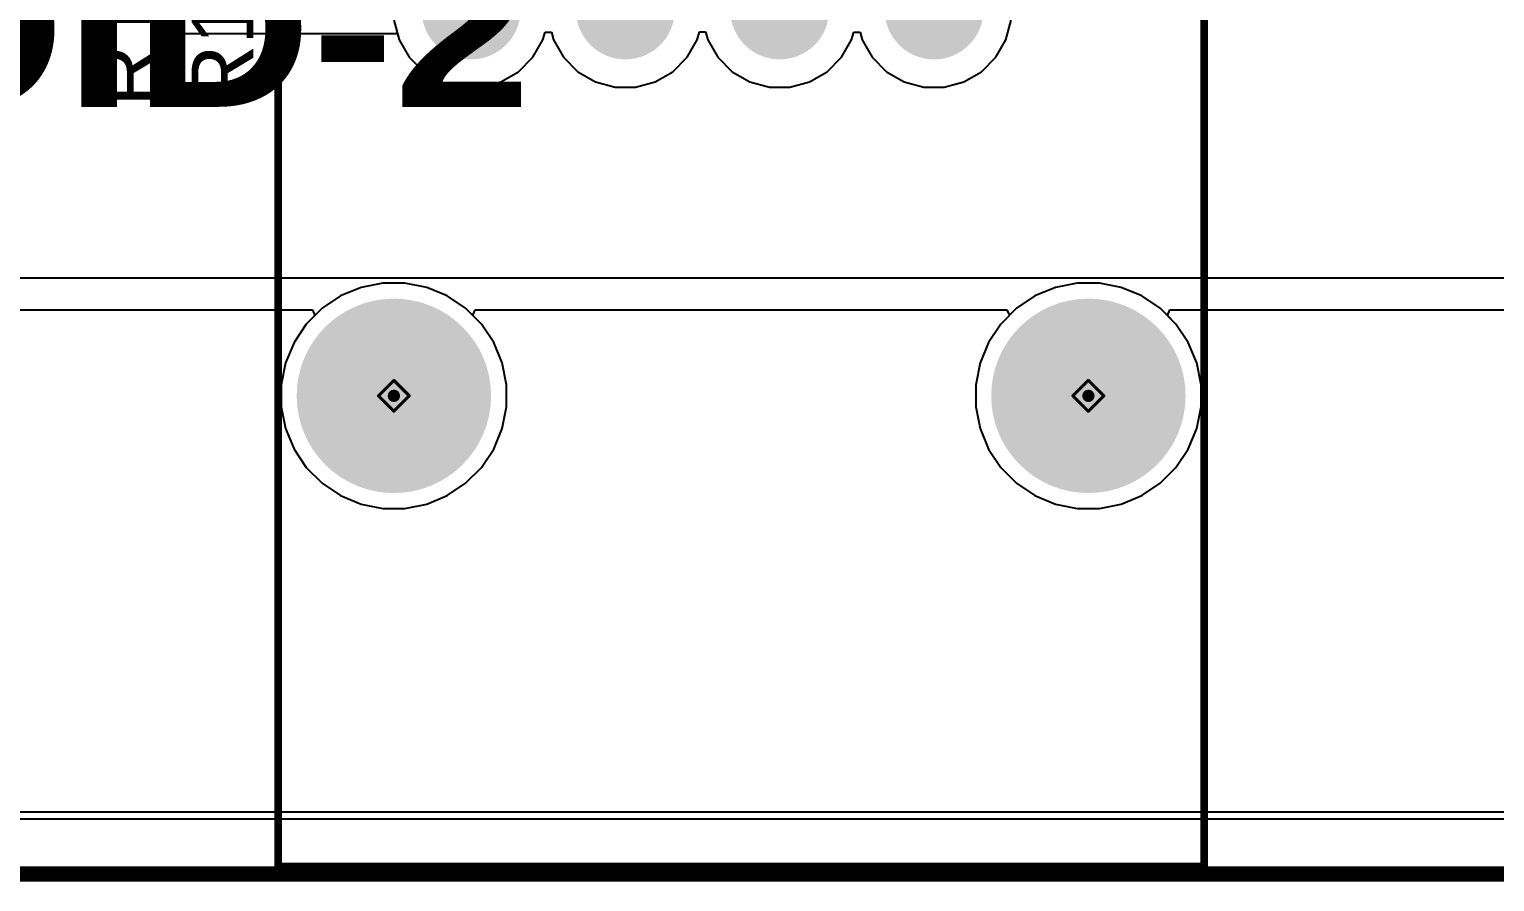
# Model space of a CAD drawing. Header units: inches. Extents: x -5 to 5258, y -4 to 5281.
# Drawn here: x 43.05 to 67.17, y -4.12 to 9.91 of the extents above; entities that cross this region are included whole.
import ezdxf

# ---------------------------------------------------------------- set-up
doc = ezdxf.new("R2010")
doc.units = ezdxf.units.IN
for name, color, linetype in [('Board Outline', 216, 'Continuous'), ('Bottom Layer', 5, 'Continuous'), ('Bottom Solder', 6, 'Continuous'), ('Drill Drawing', 1, 'Continuous'), ('Multi-Layer', 9, 'Continuous'), ('Pad Holes', 156, 'Continuous'), ('Top Layer', 1, 'Continuous'), ('Top Overlay', 2, 'Continuous'), ('Top Solder', 216, 'Continuous')]:
    doc.layers.add(name, color=color, linetype=linetype)
doc.styles.add('Arial', font='', dxfattribs={"height": 0.2})
doc.styles.add('Arial Black_Bold', font='', dxfattribs={"height": 0.2})
doc.styles.get('Arial').set_extended_font_data('Arial')
doc.styles.get('Arial Black_Bold').set_extended_font_data('Arial Black', bold=True)

# ---------------------------------------------------------------- blocks, each defined once
blk = doc.blocks.new('HC_RJ45_5622_1_6_Y_114')
at = {"layer": 'Bottom Layer'}
h = blk.add_hatch(color=5, dxfattribs=at)
edge = h.paths.add_edge_path()
edge.add_arc((-3.175, 4.445), 0.762, 0, 360)
h = blk.add_hatch(color=5, dxfattribs=at)
edge = h.paths.add_edge_path()
edge.add_arc((-0.635, 4.445), 0.762, 0, 360)
h = blk.add_hatch(color=5, dxfattribs=at)
edge = h.paths.add_edge_path()
edge.add_arc((1.905, 4.445), 0.762, 0, 360)
h = blk.add_hatch(color=5, dxfattribs=at)
edge = h.paths.add_edge_path()
edge.add_arc((4.445, 4.445), 0.762, 0, 360)
h = blk.add_hatch(color=5, dxfattribs=at)
edge = h.paths.add_edge_path()
edge.add_arc((-4.445, 1.905), 0.762, 0, 360)
h = blk.add_hatch(color=5, dxfattribs=at)
edge = h.paths.add_edge_path()
edge.add_arc((-1.905, 1.905), 0.762, 0, 360)
h = blk.add_hatch(color=5, dxfattribs=at)
edge = h.paths.add_edge_path()
edge.add_arc((0.635, 1.905), 0.762, 0, 360)
h = blk.add_hatch(color=5, dxfattribs=at)
edge = h.paths.add_edge_path()
edge.add_arc((3.175, 1.905), 0.762, 0, 360)
at = {"layer": 'Bottom Solder'}
h = blk.add_hatch(color=6, dxfattribs=at)
edge = h.paths.add_edge_path()
edge.add_arc((-3.175, 4.445), 0.813, 0, 360)
h = blk.add_hatch(color=6, dxfattribs=at)
edge = h.paths.add_edge_path()
edge.add_arc((-0.635, 4.445), 0.813, 0, 360)
h = blk.add_hatch(color=6, dxfattribs=at)
edge = h.paths.add_edge_path()
edge.add_arc((1.905, 4.445), 0.813, 0, 360)
h = blk.add_hatch(color=6, dxfattribs=at)
edge = h.paths.add_edge_path()
edge.add_arc((4.445, 4.445), 0.813, 0, 360)
h = blk.add_hatch(color=6, dxfattribs=at)
edge = h.paths.add_edge_path()
edge.add_arc((-4.445, 1.905), 0.813, 0, 360)
h = blk.add_hatch(color=6, dxfattribs=at)
edge = h.paths.add_edge_path()
edge.add_arc((-1.905, 1.905), 0.813, 0, 360)
h = blk.add_hatch(color=6, dxfattribs=at)
edge = h.paths.add_edge_path()
edge.add_arc((0.635, 1.905), 0.813, 0, 360)
h = blk.add_hatch(color=6, dxfattribs=at)
edge = h.paths.add_edge_path()
edge.add_arc((3.175, 1.905), 0.813, 0, 360)
h = blk.add_hatch(color=6, dxfattribs=at)
edge = h.paths.add_edge_path()
edge.add_arc((-5.715, -4.445), 0.102, 0, 360)
h = blk.add_hatch(color=6, dxfattribs=at)
edge = h.paths.add_edge_path()
edge.add_arc((5.715, -4.445), 0.102, 0, 360)
at = {"layer": 'Multi-Layer'}
h = blk.add_hatch(color=9, dxfattribs=at)
edge = h.paths.add_edge_path()
edge.add_arc((-3.175, 4.445), 0.762, 0, 360)
h = blk.add_hatch(color=9, dxfattribs=at)
edge = h.paths.add_edge_path()
edge.add_arc((-0.635, 4.445), 0.762, 0, 360)
h = blk.add_hatch(color=9, dxfattribs=at)
edge = h.paths.add_edge_path()
edge.add_arc((1.905, 4.445), 0.762, 0, 360)
h = blk.add_hatch(color=9, dxfattribs=at)
edge = h.paths.add_edge_path()
edge.add_arc((4.445, 4.445), 0.762, 0, 360)
h = blk.add_hatch(color=9, dxfattribs=at)
edge = h.paths.add_edge_path()
edge.add_arc((-4.445, 1.905), 0.762, 0, 360)
h = blk.add_hatch(color=9, dxfattribs=at)
edge = h.paths.add_edge_path()
edge.add_arc((-1.905, 1.905), 0.762, 0, 360)
h = blk.add_hatch(color=9, dxfattribs=at)
edge = h.paths.add_edge_path()
edge.add_arc((0.635, 1.905), 0.762, 0, 360)
h = blk.add_hatch(color=9, dxfattribs=at)
edge = h.paths.add_edge_path()
edge.add_arc((3.175, 1.905), 0.762, 0, 360)
at = {"layer": 'Pad Holes'}
h = blk.add_hatch(color=7, dxfattribs=at)
edge = h.paths.add_edge_path()
edge.add_arc((-3.175, 4.445), 0.5, 0, 360)
h = blk.add_hatch(color=7, dxfattribs=at)
edge = h.paths.add_edge_path()
edge.add_arc((-0.635, 4.445), 0.5, 0, 360)
h = blk.add_hatch(color=7, dxfattribs=at)
edge = h.paths.add_edge_path()
edge.add_arc((1.905, 4.445), 0.5, 0, 360)
h = blk.add_hatch(color=7, dxfattribs=at)
edge = h.paths.add_edge_path()
edge.add_arc((4.445, 4.445), 0.5, 0, 360)
h = blk.add_hatch(color=7, dxfattribs=at)
edge = h.paths.add_edge_path()
edge.add_arc((-4.445, 1.905), 0.5, 0, 360)
h = blk.add_hatch(color=7, dxfattribs=at)
edge = h.paths.add_edge_path()
edge.add_arc((-1.905, 1.905), 0.5, 0, 360)
h = blk.add_hatch(color=7, dxfattribs=at)
edge = h.paths.add_edge_path()
edge.add_arc((0.635, 1.905), 0.5, 0, 360)
h = blk.add_hatch(color=7, dxfattribs=at)
edge = h.paths.add_edge_path()
edge.add_arc((3.175, 1.905), 0.5, 0, 360)
h = blk.add_hatch(color=7, dxfattribs=at)
edge = h.paths.add_edge_path()
edge.add_arc((-5.715, -4.445), 1.6, 0, 360)
h = blk.add_hatch(color=7, dxfattribs=at)
edge = h.paths.add_edge_path()
edge.add_arc((5.715, -4.445), 1.6, 0, 360)
at = {"layer": 'Top Layer'}
h = blk.add_hatch(color=1, dxfattribs=at)
edge = h.paths.add_edge_path()
edge.add_arc((-3.175, 4.445), 0.762, 0, 360)
h = blk.add_hatch(color=1, dxfattribs=at)
edge = h.paths.add_edge_path()
edge.add_arc((-0.635, 4.445), 0.762, 0, 360)
h = blk.add_hatch(color=1, dxfattribs=at)
edge = h.paths.add_edge_path()
edge.add_arc((1.905, 4.445), 0.762, 0, 360)
h = blk.add_hatch(color=1, dxfattribs=at)
edge = h.paths.add_edge_path()
edge.add_arc((4.445, 4.445), 0.762, 0, 360)
h = blk.add_hatch(color=1, dxfattribs=at)
edge = h.paths.add_edge_path()
edge.add_arc((-4.445, 1.905), 0.762, 0, 360)
h = blk.add_hatch(color=1, dxfattribs=at)
edge = h.paths.add_edge_path()
edge.add_arc((-1.905, 1.905), 0.762, 0, 360)
h = blk.add_hatch(color=1, dxfattribs=at)
edge = h.paths.add_edge_path()
edge.add_arc((0.635, 1.905), 0.762, 0, 360)
h = blk.add_hatch(color=1, dxfattribs=at)
edge = h.paths.add_edge_path()
edge.add_arc((3.175, 1.905), 0.762, 0, 360)
at = {"layer": 'Top Solder'}
h = blk.add_hatch(color=216, dxfattribs=at)
edge = h.paths.add_edge_path()
edge.add_arc((-3.175, 4.445), 0.813, 0, 360)
h = blk.add_hatch(color=216, dxfattribs=at)
edge = h.paths.add_edge_path()
edge.add_arc((-0.635, 4.445), 0.813, 0, 360)
h = blk.add_hatch(color=216, dxfattribs=at)
edge = h.paths.add_edge_path()
edge.add_arc((1.905, 4.445), 0.813, 0, 360)
h = blk.add_hatch(color=216, dxfattribs=at)
edge = h.paths.add_edge_path()
edge.add_arc((4.445, 4.445), 0.813, 0, 360)
h = blk.add_hatch(color=216, dxfattribs=at)
edge = h.paths.add_edge_path()
edge.add_arc((-4.445, 1.905), 0.813, 0, 360)
h = blk.add_hatch(color=216, dxfattribs=at)
edge = h.paths.add_edge_path()
edge.add_arc((-1.905, 1.905), 0.813, 0, 360)
h = blk.add_hatch(color=216, dxfattribs=at)
edge = h.paths.add_edge_path()
edge.add_arc((0.635, 1.905), 0.813, 0, 360)
h = blk.add_hatch(color=216, dxfattribs=at)
edge = h.paths.add_edge_path()
edge.add_arc((3.175, 1.905), 0.813, 0, 360)
h = blk.add_hatch(color=216, dxfattribs=at)
edge = h.paths.add_edge_path()
edge.add_arc((-5.715, -4.445), 0.102, 0, 360)
h = blk.add_hatch(color=216, dxfattribs=at)
edge = h.paths.add_edge_path()
edge.add_arc((5.715, -4.445), 0.102, 0, 360)
at = {"layer": 'Top Overlay', "const_width": 0.127}
for points in [[(-7.62, -3.529), (-7.62, 5.715)], [(-7.62, 5.715), (7.62, 5.715)], [(7.62, -3.529), (7.62, 5.715)], [(-7.62, -5.361), (-7.62, -3.529)], [(7.62, -5.361), (7.62, -3.529)], [(-7.62, -12.192), (-7.62, -5.361)], [(7.62, -12.192), (7.62, -5.361)], [(-7.62, -12.192), (7.62, -12.192)]]:
    blk.add_lwpolyline(points, dxfattribs=at)
at = {"layer": 'Top Overlay', "const_width": 0.0635}
for points in [[(-7.652, 5.715, 1), (-7.588, 5.715, 1)], [(-7.652, 5.715, 1), (-7.588, 5.715, 1)], [(7.588, 5.715, 1), (7.652, 5.715, 1)], [(7.588, 5.715, 1), (7.652, 5.715, 1)], [(-7.652, -3.529, 1), (-7.588, -3.529, 1)], [(-7.652, -3.529, 1), (-7.588, -3.529, 1)], [(7.588, -3.529, 1), (7.652, -3.529, 1)], [(7.588, -3.529, 1), (7.652, -3.529, 1)], [(-7.652, -5.361, 1), (-7.588, -5.361, 1)], [(-7.652, -5.361, 1), (-7.588, -5.361, 1)], [(7.588, -5.361, 1), (7.652, -5.361, 1)], [(7.588, -5.361, 1), (7.652, -5.361, 1)], [(-7.652, -12.192, 1), (-7.588, -12.192, 1)], [(-7.652, -12.192, 1), (-7.588, -12.192, 1)], [(7.588, -12.192, 1), (7.652, -12.192, 1)], [(7.588, -12.192, 1), (7.652, -12.192, 1)]]:
    blk.add_lwpolyline(points, format="xyb", close=True, dxfattribs=at)

msp = doc.modelspace()

# ---------------------------------------------------------------- linework, layer by layer
at = {"layer": 'Board Outline', "const_width": 0.254}
msp.add_lwpolyline([(-4.009, -3.991), (75.991, -3.991)], dxfattribs=at)
at = {"layer": 'Bottom Layer'}
for p, q in [((49.048, 10.062), (49.135, 9.739)), ((59.122, 9.739), (59.209, 10.062)), ((49.135, 9.739), (49.302, 9.45)), ((51.335, 9.45), (51.502, 9.739)), ((51.502, 9.739), (51.536, 9.866)), ((51.536, 9.866), (51.641, 9.866)), ((51.641, 9.866), (51.675, 9.739)), ((51.675, 9.739), (51.842, 9.45)), ((53.875, 9.45), (54.042, 9.739)), ((54.042, 9.739), (54.078, 9.872)), ((54.078, 9.872), (54.179, 9.872)), ((54.179, 9.872), (54.215, 9.739)), ((54.215, 9.739), (54.382, 9.45)), ((56.415, 9.45), (56.582, 9.739)), ((56.582, 9.739), (56.616, 9.866)), ((56.616, 9.866), (56.721, 9.866)), ((56.721, 9.866), (56.755, 9.739)), ((56.755, 9.739), (56.922, 9.45)), ((58.955, 9.45), (59.122, 9.739)), ((49.302, 9.45), (49.539, 9.213)), ((51.098, 9.213), (51.335, 9.45)), ((51.842, 9.45), (52.079, 9.213)), ((53.638, 9.213), (53.875, 9.45)), ((54.382, 9.45), (54.619, 9.213)), ((56.178, 9.213), (56.415, 9.45)), ((56.922, 9.45), (57.159, 9.213)), ((58.718, 9.213), (58.955, 9.45)), ((49.539, 9.213), (49.828, 9.046)), ((50.809, 9.046), (51.098, 9.213)), ((52.079, 9.213), (52.368, 9.046)), ((53.349, 9.046), (53.638, 9.213)), ((54.619, 9.213), (54.908, 9.046)), ((55.889, 9.046), (56.178, 9.213)), ((57.159, 9.213), (57.448, 9.046)), ((58.429, 9.046), (58.718, 9.213)), ((49.828, 9.046), (50.151, 8.959)), ((50.151, 8.959), (50.486, 8.959)), ((50.486, 8.959), (50.809, 9.046)), ((52.368, 9.046), (52.691, 8.959)), ((52.691, 8.959), (53.026, 8.959)), ((53.026, 8.959), (53.349, 9.046)), ((54.908, 9.046), (55.231, 8.959)), ((55.231, 8.959), (55.566, 8.959)), ((55.566, 8.959), (55.889, 9.046)), ((57.448, 9.046), (57.771, 8.959)), ((57.771, 8.959), (58.106, 8.959)), ((58.106, 8.959), (58.429, 9.046)), ((75.016, 5.813), (12.247, 5.813)), ((12.247, 5.295), (47.709, 5.295)), ((47.748, 5.201), (47.608, 5.061)), ((47.709, 5.295), (47.748, 5.201)), ((50.349, 5.201), (50.388, 5.295)), ((50.489, 5.061), (50.349, 5.201)), ((50.388, 5.295), (59.139, 5.295)), ((59.178, 5.201), (59.038, 5.061)), ((59.139, 5.295), (59.178, 5.201)), ((61.779, 5.201), (61.818, 5.295)), ((61.919, 5.061), (61.779, 5.201)), ((61.818, 5.295), (75.016, 5.295)), ((47.608, 5.061), (47.406, 4.758)), ((50.692, 4.758), (50.489, 5.061)), ((59.038, 5.061), (58.836, 4.758)), ((62.122, 4.758), (61.919, 5.061)), ((47.406, 4.758), (47.266, 4.42)), ((50.831, 4.42), (50.692, 4.758)), ((58.836, 4.758), (58.696, 4.42)), ((62.261, 4.42), (62.122, 4.758)), ((47.266, 4.42), (47.195, 4.062)), ((50.903, 4.062), (50.831, 4.42)), ((58.696, 4.42), (58.625, 4.062)), ((62.333, 4.062), (62.261, 4.42)), ((47.195, 4.062), (47.195, 3.697)), ((50.903, 3.697), (50.903, 4.062)), ((58.625, 4.062), (58.625, 3.697)), ((62.333, 3.697), (62.333, 4.062)), ((47.195, 3.697), (47.266, 3.339)), ((50.831, 3.339), (50.903, 3.697)), ((58.625, 3.697), (58.696, 3.339)), ((62.261, 3.339), (62.333, 3.697)), ((47.266, 3.339), (47.406, 3.001)), ((50.692, 3.001), (50.831, 3.339)), ((58.696, 3.339), (58.836, 3.001)), ((62.122, 3.001), (62.261, 3.339)), ((47.406, 3.001), (47.608, 2.697)), ((50.489, 2.697), (50.692, 3.001)), ((58.836, 3.001), (59.038, 2.697)), ((61.919, 2.697), (62.122, 3.001)), ((47.608, 2.697), (47.867, 2.439)), ((50.23, 2.439), (50.489, 2.697)), ((59.038, 2.697), (59.297, 2.439)), ((61.66, 2.439), (61.919, 2.697)), ((47.867, 2.439), (48.17, 2.236)), ((49.927, 2.236), (50.23, 2.439)), ((59.297, 2.439), (59.6, 2.236)), ((61.357, 2.236), (61.66, 2.439)), ((48.17, 2.236), (48.508, 2.097)), ((49.589, 2.097), (49.927, 2.236)), ((59.6, 2.236), (59.938, 2.097)), ((61.019, 2.097), (61.357, 2.236)), ((48.508, 2.097), (48.866, 2.025)), ((48.866, 2.025), (49.231, 2.025)), ((49.231, 2.025), (49.589, 2.097)), ((59.938, 2.097), (60.296, 2.025)), ((60.296, 2.025), (60.661, 2.025)), ((60.661, 2.025), (61.019, 2.097)), ((71.737, -3.086), (0.324, -3.086))]:
    msp.add_line(p, q, dxfattribs=at)
at = {"layer": 'Drill Drawing', "const_width": 0.0508}
for points in [[(48.795, 3.879), (49.049, 4.133)], [(49.049, 4.133), (49.303, 3.879)], [(60.225, 3.879), (60.479, 4.133)], [(60.479, 4.133), (60.733, 3.879)], [(48.795, 3.879), (49.049, 3.625)], [(49.049, 3.625), (49.303, 3.879)], [(60.225, 3.879), (60.479, 3.625)], [(60.479, 3.625), (60.733, 3.879)]]:
    msp.add_lwpolyline(points, dxfattribs=at)
at = {"layer": 'Drill Drawing', "const_width": 0.0254}
for points in [[(49.036, 4.133, 1), (49.061, 4.133, 1)], [(49.036, 4.133, 1), (49.061, 4.133, 1)], [(60.466, 4.133, 1), (60.491, 4.133, 1)], [(60.466, 4.133, 1), (60.491, 4.133, 1)], [(48.782, 3.879, 1), (48.807, 3.879, 1)], [(48.782, 3.879, 1), (48.807, 3.879, 1)], [(49.29, 3.879, 1), (49.315, 3.879, 1)], [(49.29, 3.879, 1), (49.315, 3.879, 1)], [(60.212, 3.879, 1), (60.237, 3.879, 1)], [(60.212, 3.879, 1), (60.237, 3.879, 1)], [(60.72, 3.879, 1), (60.745, 3.879, 1)], [(60.72, 3.879, 1), (60.745, 3.879, 1)], [(49.036, 3.625, 1), (49.061, 3.625, 1)], [(49.036, 3.625, 1), (49.061, 3.625, 1)], [(60.466, 3.625, 1), (60.491, 3.625, 1)], [(60.466, 3.625, 1), (60.491, 3.625, 1)]]:
    msp.add_lwpolyline(points, format="xyb", close=True, dxfattribs=at)
at = {"layer": 'Top Layer'}
for p, q in [((45.045, 9.955), (45.171, 9.871)), ((59.122, 9.739), (59.209, 10.062)), ((45.171, 9.871), (45.32, 9.841)), ((45.32, 9.841), (49.108, 9.841)), ((49.108, 9.841), (49.135, 9.739)), ((49.135, 9.739), (49.302, 9.45)), ((51.335, 9.45), (51.502, 9.739)), ((51.502, 9.739), (51.536, 9.866)), ((51.536, 9.866), (51.641, 9.866)), ((51.641, 9.866), (51.675, 9.739)), ((51.675, 9.739), (51.842, 9.45)), ((53.875, 9.45), (54.042, 9.739)), ((54.042, 9.739), (54.078, 9.872)), ((54.078, 9.872), (54.179, 9.872)), ((54.179, 9.872), (54.215, 9.739)), ((54.215, 9.739), (54.382, 9.45)), ((56.415, 9.45), (56.582, 9.739)), ((56.582, 9.739), (56.616, 9.866)), ((56.616, 9.866), (56.721, 9.866)), ((56.721, 9.866), (56.755, 9.739)), ((56.755, 9.739), (56.922, 9.45)), ((58.955, 9.45), (59.122, 9.739)), ((49.302, 9.45), (49.539, 9.213)), ((51.098, 9.213), (51.335, 9.45)), ((51.842, 9.45), (52.079, 9.213)), ((53.638, 9.213), (53.875, 9.45)), ((54.382, 9.45), (54.619, 9.213)), ((56.178, 9.213), (56.415, 9.45)), ((56.922, 9.45), (57.159, 9.213)), ((58.718, 9.213), (58.955, 9.45)), ((49.539, 9.213), (49.828, 9.046)), ((50.809, 9.046), (51.098, 9.213)), ((52.079, 9.213), (52.368, 9.046)), ((53.349, 9.046), (53.638, 9.213)), ((54.619, 9.213), (54.908, 9.046)), ((55.889, 9.046), (56.178, 9.213)), ((57.159, 9.213), (57.448, 9.046)), ((58.429, 9.046), (58.718, 9.213)), ((49.828, 9.046), (50.151, 8.959)), ((50.151, 8.959), (50.486, 8.959)), ((50.486, 8.959), (50.809, 9.046)), ((52.368, 9.046), (52.691, 8.959)), ((52.691, 8.959), (53.026, 8.959)), ((53.026, 8.959), (53.349, 9.046)), ((54.908, 9.046), (55.231, 8.959)), ((55.231, 8.959), (55.566, 8.959)), ((55.566, 8.959), (55.889, 9.046)), ((57.448, 9.046), (57.771, 8.959)), ((57.771, 8.959), (58.106, 8.959)), ((58.106, 8.959), (58.429, 9.046)), ((48.508, 5.662), (48.17, 5.522)), ((48.866, 5.733), (48.508, 5.662)), ((49.231, 5.733), (48.866, 5.733)), ((49.589, 5.662), (49.231, 5.733)), ((49.927, 5.522), (49.589, 5.662)), ((59.938, 5.662), (59.6, 5.522)), ((60.296, 5.733), (59.938, 5.662)), ((60.661, 5.733), (60.296, 5.733)), ((61.019, 5.662), (60.661, 5.733)), ((61.357, 5.522), (61.019, 5.662)), ((47.867, 5.319), (47.608, 5.061)), ((48.17, 5.522), (47.867, 5.319)), ((50.23, 5.319), (49.927, 5.522)), ((50.489, 5.061), (50.23, 5.319)), ((59.297, 5.319), (59.038, 5.061)), ((59.6, 5.522), (59.297, 5.319)), ((61.66, 5.319), (61.357, 5.522)), ((61.919, 5.061), (61.66, 5.319)), ((47.608, 5.061), (47.406, 4.758)), ((50.692, 4.758), (50.489, 5.061)), ((59.038, 5.061), (58.836, 4.758)), ((62.122, 4.758), (61.919, 5.061)), ((47.406, 4.758), (47.266, 4.42)), ((50.831, 4.42), (50.692, 4.758)), ((58.836, 4.758), (58.696, 4.42)), ((62.261, 4.42), (62.122, 4.758)), ((47.266, 4.42), (47.195, 4.062)), ((50.903, 4.062), (50.831, 4.42)), ((58.696, 4.42), (58.625, 4.062)), ((62.333, 4.062), (62.261, 4.42)), ((47.195, 4.062), (47.195, 3.697)), ((50.903, 3.697), (50.903, 4.062)), ((58.625, 4.062), (58.625, 3.697)), ((62.333, 3.697), (62.333, 4.062)), ((47.195, 3.697), (47.266, 3.339)), ((50.831, 3.339), (50.903, 3.697)), ((58.625, 3.697), (58.696, 3.339)), ((62.261, 3.339), (62.333, 3.697)), ((47.266, 3.339), (47.406, 3.001)), ((50.692, 3.001), (50.831, 3.339)), ((58.696, 3.339), (58.836, 3.001)), ((62.122, 3.001), (62.261, 3.339)), ((47.406, 3.001), (47.608, 2.697)), ((50.489, 2.697), (50.692, 3.001)), ((58.836, 3.001), (59.038, 2.697)), ((61.919, 2.697), (62.122, 3.001)), ((47.608, 2.697), (47.867, 2.439)), ((50.23, 2.439), (50.489, 2.697)), ((59.038, 2.697), (59.297, 2.439)), ((61.66, 2.439), (61.919, 2.697)), ((47.867, 2.439), (48.17, 2.236)), ((49.927, 2.236), (50.23, 2.439)), ((59.297, 2.439), (59.6, 2.236)), ((61.357, 2.236), (61.66, 2.439)), ((48.17, 2.236), (48.508, 2.097)), ((49.589, 2.097), (49.927, 2.236)), ((59.6, 2.236), (59.938, 2.097)), ((61.019, 2.097), (61.357, 2.236)), ((48.508, 2.097), (48.866, 2.025)), ((48.866, 2.025), (49.231, 2.025)), ((49.231, 2.025), (49.589, 2.097)), ((59.938, 2.097), (60.296, 2.025)), ((60.296, 2.025), (60.661, 2.025)), ((60.661, 2.025), (61.019, 2.097)), ((71.142, -2.974), (0.883, -2.974))]:
    msp.add_line(p, q, dxfattribs=at)

# ---------------------------------------------------------------- block references
msp.add_blockref('HC_RJ45_5622_1_6_Y_114', (54.764, 8.324))

# ---------------------------------------------------------------- texts
at = {"layer": 'Top Overlay'}
for s, height, rotation, style, p in [('SOLENOID-2', 2.54, 360, 'Arial Black_Bold', (26.485, 8.635)), ('R13', 1.016, 90, 'Arial', (45.186, 8.636)), ('R12', 1.016, 90, 'Arial', (46.736, 8.636))]:
    msp.add_text(s, height=height, rotation=rotation, dxfattribs=dict(at, style=style)).set_placement(p)

doc.saveas('drawing.dxf')
